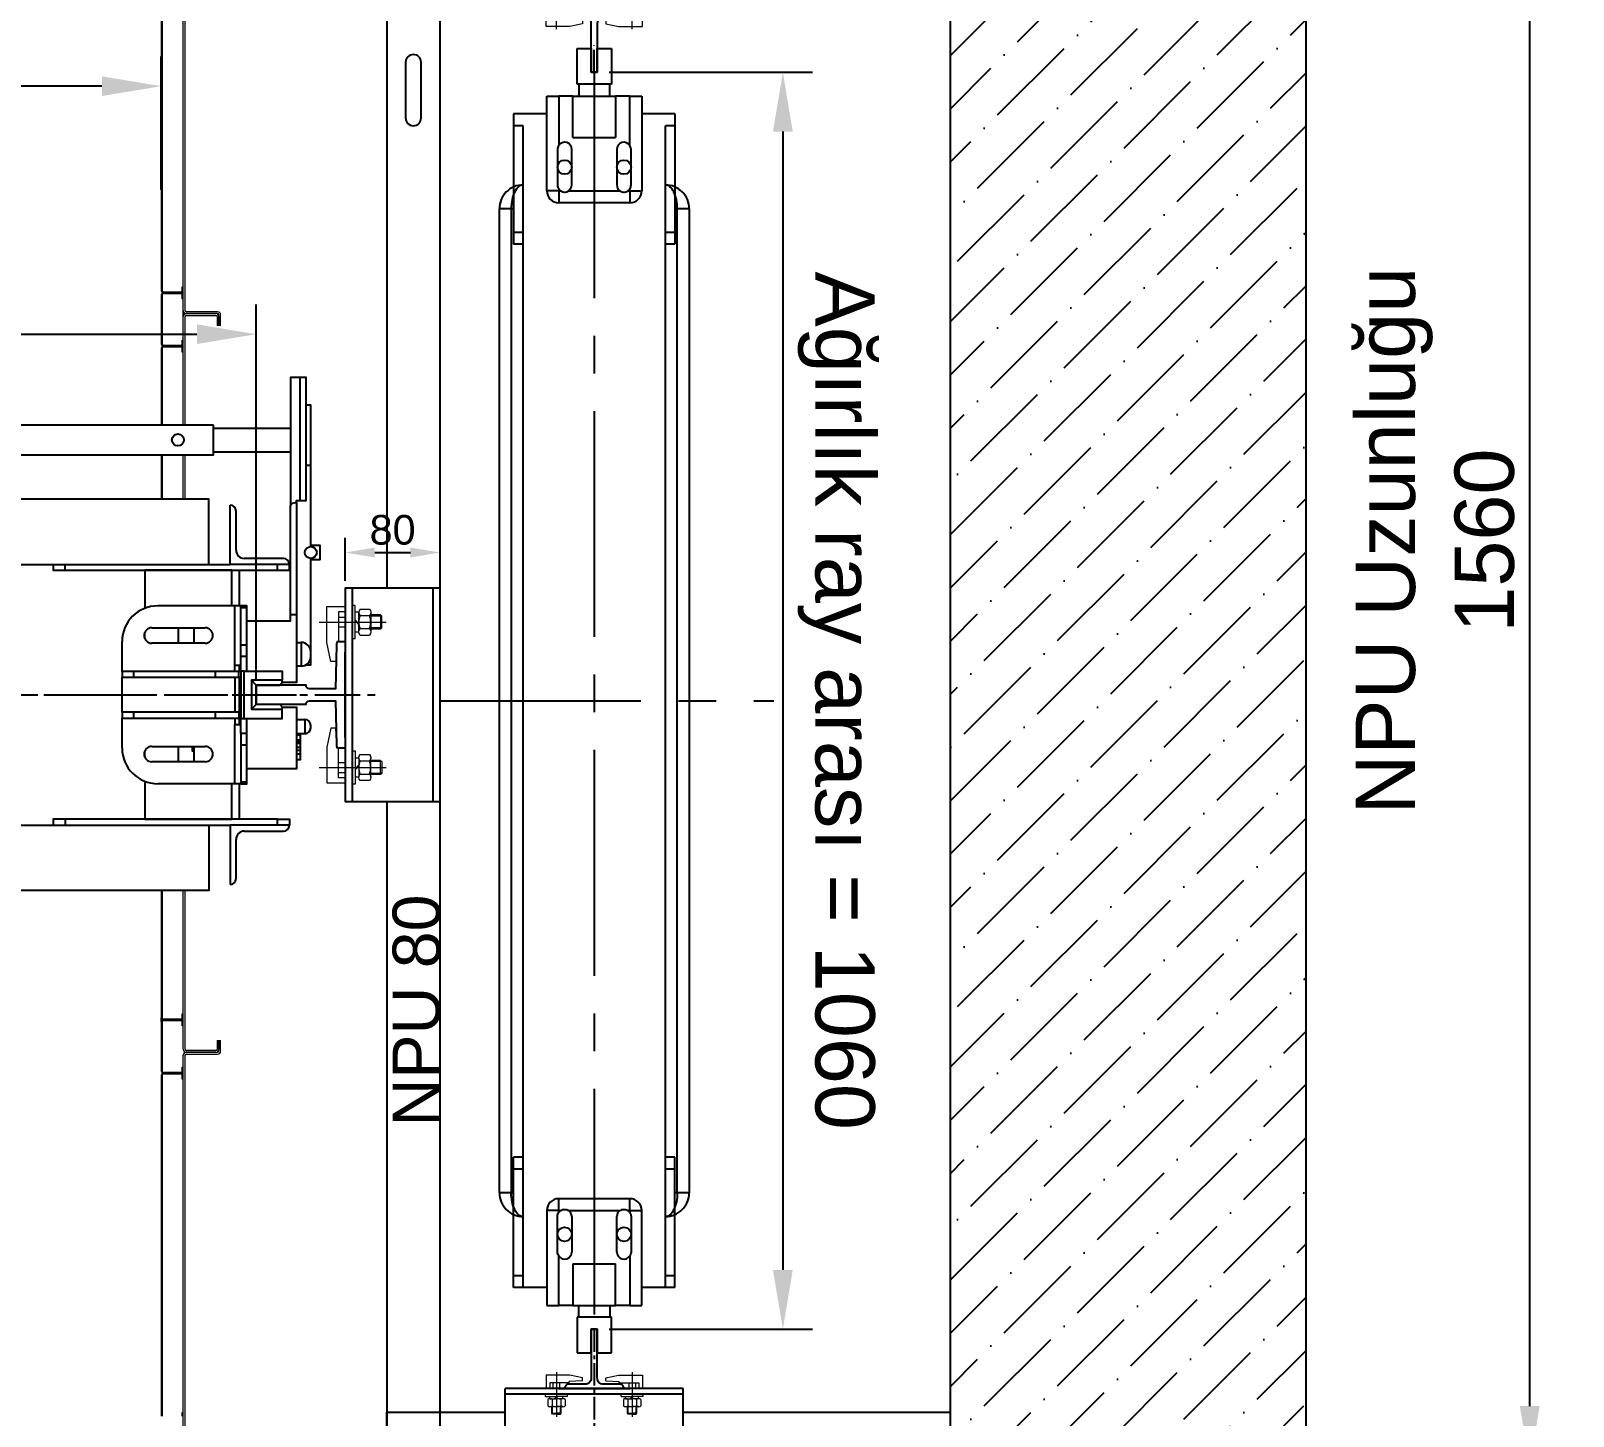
# Model space of a CAD drawing. Header units: millimetres. Extents: x 3597 to 10061, y -6057 to 13883.
# Drawn here: x 5922 to 7222, y 3310 to 4478 of the extents above; entities that cross this region are included whole.
import ezdxf

# ---------------------------------------------------------------- set-up
doc = ezdxf.new("R2010")
doc.units = ezdxf.units.MM
doc.set_wipeout_variables(frame=1)
doc.linetypes.add('CENTER2', pattern=[28.575, 19.05, -3.175, 3.175, -3.175])
doc.linetypes.add('CENTERX2', pattern=[4, 2.5, -0.5, 0.5, -0.5])
for name, color, linetype in [('EKSEN', 253, 'CENTERX2'), ('KONSOL-TIRNAK grubu', 242, 'Continuous'), ('Layer2', 2, 'Continuous'), ('RAY', 4, 'Continuous'), ('TAŞIYICI BETONARME', 232, 'Continuous'), ('TUĞLA DUVAR', 251, 'Continuous')]:
    doc.layers.add(name, color=color, linetype=linetype)
doc.styles.get("Standard").update_dxf_attribs({"font": 'arial.ttf'})
doc.dimstyles.new('DimStyleALP', dxfattribs={"dimscale": 20, "dimtxt": 2.5, "dimasz": 2.5, "dimexe": 1.25, "dimexo": 0.625, "dimtad": 1, "dimdsep": 46, "dimtxsty": 'Standard', "dimcen": 2.5, "dimclrd": 60, "dimclre": 60, "dimadec": 0, "dimazin": 0, "dimtfac": 1, "dimtofl": 0, "dimtmove": 0, "dimatfit": 3, "dimfxl": 1, "dimarcsym": 0})
doc.dimstyles.new('DimStyleALPx0.5', dxfattribs={"dimscale": 10, "dimtxt": 2.5, "dimasz": 2.5, "dimexe": 1.25, "dimexo": 0.625, "dimtad": 1, "dimdsep": 46, "dimtxsty": 'Standard', "dimcen": 2.5, "dimclrd": 60, "dimclre": 60, "dimadec": 0, "dimazin": 0, "dimtfac": 1, "dimtofl": 0, "dimtmove": 0, "dimatfit": 3, "dimfxl": 1, "dimarcsym": 0})
doc.dimstyles.new('M', dxfattribs={"dimscale": 20, "dimtxt": 2.5, "dimasz": 2.5, "dimexe": 1.25, "dimexo": 0.625, "dimtad": 1, "dimdsep": 46, "dimtxsty": 'Standard', "dimcen": 2.5, "dimclrd": 60, "dimclre": 60, "dimadec": 0, "dimazin": 0, "dimtfac": 1, "dimtofl": 0, "dimtmove": 0, "dimatfit": 3, "dimfxl": 1, "dimarcsym": 0})

# ---------------------------------------------------------------- blocks, each defined once
blk = doc.blocks.new('*U28')
at = {"layer": 'KONSOL-TIRNAK grubu', "lineweight": 20}
for p, q in [((-38.7, 20.5), (-38.7, 40.6)), ((-45.3, 21.1), (-45.3, 37.6)), ((-45.3, 21.1), (-44.2, 21.1)), ((-43.7, 9.8), (-44.2, 21.1)), ((-41, 9.8), (-38.7, 20.5)), ((-43.7, 9.8), (-41, 9.8)), ((-43.7, -9.8), (-44.2, -21.1)), ((-43.7, -9.8), (-41, -9.8)), ((-41, -9.8), (-38.7, -20.5)), ((-45.3, -21.1), (-45.3, -37.6)), ((-45.3, -21.1), (-44.2, -21.1)), ((-38.7, -20.5), (-38.7, -40.6))]:
    blk.add_line(p, q, dxfattribs=at)
blk.add_wipeout([(-55, -75), (-110, -75), (-110, 75), (-55, 75)])
at = {"layer": 'EKSEN', "linetype": 'CENTER2'}
blk.add_line((0, 0), (-82.5, 0), dxfattribs=at)
at = {"layer": 'KONSOL-TIRNAK grubu', "linetype": 'ByBlock'}
blk.add_line((-110, -75), (-110, 75), dxfattribs=at)
at = {"layer": 'KONSOL-TIRNAK grubu'}
for p, q in [((-110, 75), (-50, 75)), ((-55, -75), (-55, 75)), ((-50, -75), (-50, 75)), ((-50, 30.1), (-50, -30.1)), ((-110, -75), (-50, -75))]:
    blk.add_line(p, q, dxfattribs=at)
at = {"layer": 'KONSOL-TIRNAK grubu', "lineweight": 20}
for p, q in [((-59.4, 39.2), (-64.6, 39.2)), ((-56.7, 41.2), (-55, 41.2)), ((-56.7, 41.2), (-56.7, 31.9)), ((-38.7, 40.6), (-50, 40.6)), ((-36.4, 31.9), (-74, 31.9)), ((-71.6, 35.3), (-71, 35.9)), ((-71.6, 31.9), (-71.6, 35.3)), ((-71.6, 35.3), (-65.4, 35.3)), ((-71.6, 31.9), (-71.6, 28.6)), ((-71.6, 28.6), (-65.4, 28.6)), ((-71.6, 28.6), (-71, 27.9)), ((-71, 35.9), (-65.4, 35.9)), ((-71, 35.9), (-71, 31.9)), ((-71, 27.9), (-71, 31.9)), ((-71, 27.9), (-65.4, 27.9)), ((-65.4, 37.4), (-65.4, 31.9)), ((-65.4, 26.4), (-65.4, 31.9)), ((-59.4, 35.6), (-64.6, 35.6)), ((-59.4, 28.3), (-64.6, 28.3)), ((-58.7, 37.4), (-56.7, 37.4)), ((-58.7, 37.4), (-58.7, 31.9)), ((-56.7, 33.2), (-58.7, 31)), ((-56.7, 32.7), (-58.7, 30.5)), ((-58.7, 26.4), (-58.7, 31.9)), ((-58.7, 26.4), (-56.7, 26.4)), ((-56.7, 22.6), (-56.7, 31.9)), ((-45.3, 37.6), (-50, 37.6)), ((-45.3, 34.8), (-50, 34.8)), ((-45.3, 29.2), (-50, 29.2)), ((-59.4, 24.6), (-64.6, 24.6)), ((-56.7, 22.6), (-55, 22.6)), ((-59.4, -24.6), (-64.6, -24.6)), ((-56.7, -22.6), (-56.7, -31.9)), ((-56.7, -22.6), (-55, -22.6)), ((-36.4, -31.9), (-74, -31.9)), ((-71.6, -28.6), (-71, -27.9)), ((-71.6, -28.6), (-65.4, -28.6)), ((-71.6, -31.9), (-71.6, -28.6)), ((-71.6, -31.9), (-71.6, -35.3)), ((-71.6, -35.3), (-71, -35.9)), ((-71.6, -35.3), (-65.4, -35.3)), ((-71, -27.9), (-71, -31.9)), ((-71, -27.9), (-65.4, -27.9)), ((-71, -35.9), (-71, -31.9)), ((-71, -35.9), (-65.4, -35.9)), ((-65.4, -26.4), (-65.4, -31.9)), ((-65.4, -37.4), (-65.4, -31.9)), ((-59.4, -28.3), (-64.6, -28.3)), ((-59.4, -35.6), (-64.6, -35.6)), ((-58.7, -26.4), (-56.7, -26.4)), ((-58.7, -26.4), (-58.7, -31.9)), ((-56.7, -32.7), (-58.7, -30.5)), ((-56.7, -33.2), (-58.7, -31)), ((-58.7, -37.4), (-58.7, -31.9)), ((-58.7, -37.4), (-56.7, -37.4)), ((-56.7, -41.2), (-56.7, -31.9)), ((-45.3, -29.2), (-50, -29.2)), ((-45.3, -34.8), (-50, -34.8)), ((-45.3, -37.6), (-50, -37.6)), ((-59.4, -39.2), (-64.6, -39.2)), ((-56.7, -41.2), (-55, -41.2)), ((-38.7, -40.6), (-50, -40.6))]:
    blk.add_line(p, q, dxfattribs=at)
for centre, radius, start, end in [((-62.8, 37.4), 2.62, 135.7033, 224.2967), ((-61.3, 37.4), 2.62, 315.7033, 44.2967), ((-56, 31.9), 9.36, 156.9925, 203.0075), ((-62.8, 26.4), 2.62, 135.7033, 224.2967), ((-68, 31.9), 9.36, 336.9925, 23.0075), ((-61.3, 26.4), 2.62, 315.7033, 44.2967), ((-62.8, -26.4), 2.62, 135.7033, 224.2967), ((-61.3, -26.4), 2.62, 315.7033, 44.2967), ((-56, -31.9), 9.36, 156.9925, 203.0075), ((-62.8, -37.4), 2.62, 135.7033, 224.2967), ((-68, -31.9), 9.36, 336.9925, 23.0075), ((-61.3, -37.4), 2.62, 315.7033, 44.2967)]:
    blk.add_arc(centre, radius, start, end, dxfattribs=at)
at = {"layer": 'RAY'}
blk.add_lwpolyline([(-46.4, -7.5, -0.414214), (-41.4, -2.5), (0, -2.5), (0, 2.5), (-41.4, 2.5, -0.414214), (-46.4, 7.5), (-46.4, 21.4, 0.414214), (-50, 25), (-50, -25, 0.414214), (-46.4, -21.4)], format="xyb", close=True, dxfattribs=at)
blk = doc.blocks.new('*U36')
at = {"layer": 'EKSEN', "linetype": 'CENTER2'}
blk.add_line((-60, 0), (-82.5, 0), dxfattribs=at)
at = {"layer": 'KONSOL-TIRNAK grubu', "lineweight": 20}
for p, q in [((-98.7, 20.5), (-98.7, 40.6)), ((-131.6, 35.3), (-131, 35.9)), ((-131.6, 31.9), (-131.6, 35.3)), ((-131.6, 35.3), (-125.4, 35.3)), ((-131.6, 31.9), (-131.6, 28.6)), ((-131.6, 28.6), (-125.4, 28.6)), ((-131.6, 28.6), (-131, 27.9)), ((-131, 35.9), (-125.4, 35.9)), ((-131, 35.9), (-131, 31.9)), ((-131, 27.9), (-131, 31.9)), ((-131, 27.9), (-125.4, 27.9)), ((-125.4, 37.4), (-125.4, 31.9)), ((-125.4, 26.4), (-125.4, 31.9)), ((-101, 9.8), (-98.7, 20.5)), ((-101, -9.8), (-98.7, -20.5)), ((-98.7, -20.5), (-98.7, -40.6)), ((-131.6, -28.6), (-131, -27.9)), ((-131.6, -28.6), (-125.4, -28.6)), ((-131.6, -31.9), (-131.6, -28.6)), ((-131.6, -31.9), (-131.6, -35.3)), ((-131.6, -35.3), (-131, -35.9)), ((-131.6, -35.3), (-125.4, -35.3)), ((-131, -27.9), (-131, -31.9)), ((-131, -27.9), (-125.4, -27.9)), ((-131, -35.9), (-131, -31.9)), ((-131, -35.9), (-125.4, -35.9)), ((-125.4, -26.4), (-125.4, -31.9)), ((-125.4, -37.4), (-125.4, -31.9))]:
    blk.add_line(p, q, dxfattribs=at)
for centre, radius, start, end in [((-122.8, 37.4), 2.62, 135.7033, 224.2967), ((-116, 31.9), 9.36, 156.9925, 203.0075), ((-122.8, 26.4), 2.62, 135.7033, 224.2967), ((-122.8, -26.4), 2.62, 135.7033, 224.2967), ((-116, -31.9), 9.36, 156.9925, 203.0075), ((-122.8, -37.4), 2.62, 135.7033, 224.2967)]:
    blk.add_arc(centre, radius, start, end, dxfattribs=at)
blk.add_wipeout([(-115, -75), (-110, -75), (-110, 75), (-115, 75)])
at = {"layer": 'KONSOL-TIRNAK grubu'}
for p, q in [((-115, -75), (-115, 75)), ((-110, -75), (-110, 75)), ((-110, 75), (-110, 75)), ((-110, 30.1), (-110, -30.1)), ((-110, -75), (-110, -75))]:
    blk.add_line(p, q, dxfattribs=at)
at = {"layer": 'KONSOL-TIRNAK grubu', "linetype": 'ByBlock'}
blk.add_line((-110, -75), (-110, 75), dxfattribs=at)
at = {"layer": 'KONSOL-TIRNAK grubu', "lineweight": 20}
for p, q in [((-119.4, 39.2), (-124.6, 39.2)), ((-116.7, 41.2), (-115, 41.2)), ((-116.7, 41.2), (-116.7, 31.9)), ((-98.7, 40.6), (-110, 40.6)), ((-96.4, 31.9), (-134, 31.9)), ((-119.4, 35.6), (-124.6, 35.6)), ((-119.4, 28.3), (-124.6, 28.3)), ((-118.7, 37.4), (-116.7, 37.4)), ((-118.7, 37.4), (-118.7, 31.9)), ((-116.7, 33.2), (-118.7, 31)), ((-116.7, 32.7), (-118.7, 30.5)), ((-118.7, 26.4), (-118.7, 31.9)), ((-118.7, 26.4), (-116.7, 26.4)), ((-116.7, 22.6), (-116.7, 31.9)), ((-105.3, 37.6), (-110, 37.6)), ((-105.3, 34.8), (-110, 34.8)), ((-105.3, 29.2), (-110, 29.2)), ((-105.3, 21.1), (-105.3, 37.6)), ((-119.4, 24.6), (-124.6, 24.6)), ((-116.7, 22.6), (-115, 22.6)), ((-105.3, 21.1), (-104.2, 21.1)), ((-103.7, 9.8), (-104.2, 21.1)), ((-103.7, 9.8), (-101, 9.8)), ((-103.7, -9.8), (-104.2, -21.1)), ((-103.7, -9.8), (-101, -9.8)), ((-119.4, -24.6), (-124.6, -24.6)), ((-116.7, -22.6), (-116.7, -31.9)), ((-116.7, -22.6), (-115, -22.6)), ((-105.3, -21.1), (-105.3, -37.6)), ((-105.3, -21.1), (-104.2, -21.1)), ((-96.4, -31.9), (-134, -31.9)), ((-119.4, -28.3), (-124.6, -28.3)), ((-119.4, -35.6), (-124.6, -35.6)), ((-118.7, -26.4), (-116.7, -26.4)), ((-118.7, -26.4), (-118.7, -31.9)), ((-116.7, -32.7), (-118.7, -30.5)), ((-116.7, -33.2), (-118.7, -31)), ((-118.7, -37.4), (-118.7, -31.9)), ((-118.7, -37.4), (-116.7, -37.4)), ((-116.7, -41.2), (-116.7, -31.9)), ((-105.3, -29.2), (-110, -29.2)), ((-105.3, -34.8), (-110, -34.8)), ((-105.3, -37.6), (-110, -37.6)), ((-119.4, -39.2), (-124.6, -39.2)), ((-116.7, -41.2), (-115, -41.2)), ((-98.7, -40.6), (-110, -40.6))]:
    blk.add_line(p, q, dxfattribs=at)
for centre, radius, start, end in [((-121.3, 37.4), 2.62, 315.7033, 44.2967), ((-128, 31.9), 9.36, 336.9925, 23.0075), ((-121.3, 26.4), 2.62, 315.7033, 44.2967), ((-121.3, -26.4), 2.62, 315.7033, 44.2967), ((-128, -31.9), 9.36, 336.9925, 23.0075), ((-121.3, -37.4), 2.62, 315.7033, 44.2967)]:
    blk.add_arc(centre, radius, start, end, dxfattribs=at)
at = {"layer": 'RAY'}
blk.add_lwpolyline([(-106.4, -7.5, -0.414214), (-101.4, -2.5), (-60, -2.5), (-60, 2.5), (-101.4, 2.5, -0.414214), (-106.4, 7.5), (-106.4, 21.4, 0.414214), (-110, 25), (-110, -25, 0.414214), (-106.4, -21.4)], format="xyb", close=True, dxfattribs=at)
blk = doc.blocks.new('*U2')
at = {"layer": 'EKSEN', "color": 0, "linetype": 'CENTER2', "ltscale": 10, "transparency": 16777216}
blk.add_line((0, -72.5), (0, 230), dxfattribs=at)
blk = doc.blocks.new('*D34')
at = {"color": 60, "linetype": 'ByBlock', "lineweight": -2, "transparency": 16777216}
for p, q in [((-12.5, 530), (-184, 530)), ((-159, -480), (-159, 480)), ((-12.5, -530), (-184, -530))]:
    blk.add_line(p, q, dxfattribs=at)
at = {"color": 60, "transparency": 16777216}
for points in [[(-167.3, 480), (-150.6, 480), (-159, 530)], [(-167.3, -480), (-150.6, -480), (-159, -530)]]:
    blk.add_solid(points, dxfattribs=at)
at = {"layer": 'Defpoints', "color": 0, "transparency": 16777216}
for p in [(-159, 530), (0, 530), (0, -530)]:
    blk.add_point(p, dxfattribs=at)
at = {"color": 0, "transparency": 16777216, "insert": (-203.9, 0), "char_height": 50, "width": 19939.61, "attachment_point": 5, "rotation": 90}
blk.add_mtext('Ağırlık ray arası = 1060', dxfattribs=at)
blk = doc.blocks.new('*U62')
blk.add_wipeout([(0, -1.5), (716, -1.518), (716.707, -1.811), (717, -2.518), (717, -29.018), (717.732, -30.786), (719.5, -31.518), (747.5, -31.518), (749.268, -30.786), (750, -29.027), (750, -20.018), (747, -20.018), (747, -27.519), (746.707, -28.226), (746, -28.519), (721, -28.519), (720.293, -28.226), (720, -27.518), (720, 385.982), (720.293, 386.689), (721, 386.982), (747.5, 386.982), (749.268, 387.714), (750, 389.482), (750, 398.482), (747, 398.482), (747, 390.981), (746.707, 390.274), (746, 389.982), (721, 389.982), (720.293, 390.274), (720, 390.987), (720, 1008.982), (720.293, 1009.689), (721, 1009.982), (746, 1009.982), (746.707, 1009.689), (747, 1008.982), (747, 1001.481), (750, 1001.481), (750, 1010.482), (749.268, 1012.249), (747.5, 1012.982), (721, 1012.982), (720.293, 1013.274), (720, 1013.982), (720, 1445.987), (720.293, 1446.689), (721, 1446.982), (746, 1446.981), (746.707, 1446.689), (747, 1445.982), (747, 1438.481), (750, 1438.481), (750, 1447.481), (749.268, 1449.249), (747.5, 1449.981), (719.5, 1449.981), (717.732, 1449.249), (717, 1447.481), (717, 1420.981), (716.707, 1420.274), (716, 1419.982), (334.167, 1420), (333.46, 1420.293), (333.167, 1421), (333.167, 1447.5), (332.434, 1449.268), (330.667, 1450), (321.667, 1450), (321.667, 1447), (329.167, 1447), (329.874, 1446.707), (330.167, 1446), (330.167, 1421), (329.167, 1420), (0, 1420), (-329.167, 1420), (-330.167, 1421), (-330.167, 1446), (-329.874, 1446.707), (-329.167, 1447), (-321.667, 1447), (-321.667, 1450), (-330.667, 1450), (-332.434, 1449.268), (-333.167, 1447.5), (-333.167, 1421), (-333.46, 1420.293), (-334.167, 1420), (-716, 1420.018), (-716.707, 1420.311), (-717, 1421.018), (-717, 1447.518), (-717.732, 1449.286), (-719.5, 1450.018), (-747.5, 1450.018), (-749.268, 1449.286), (-750, 1447.518), (-750, 1438.518), (-747, 1438.518), (-747, 1446.018), (-746.707, 1446.726), (-746, 1447.018), (-721, 1447.018), (-720.293, 1446.726), (-720, 1446.024), (-720, 1014.018), (-720.293, 1013.311), (-721, 1013.018), (-747.5, 1013.018), (-749.268, 1012.286), (-750, 1010.518), (-750, 1001.518), (-747, 1001.518), (-747, 1009.018), (-746.707, 1009.726), (-746, 1010.018), (-721, 1010.018), (-720.293, 1009.726), (-720, 1009.018), (-720, 391.024), (-720.293, 390.311), (-721, 390.018), (-746, 390.018), (-746.707, 390.311), (-747, 391.018), (-747, 398.518), (-750, 398.518), (-750, 389.518), (-749.268, 387.751), (-747.5, 387.018), (-721, 387.018), (-720.293, 386.726), (-720, 386.018), (-720, -27.482), (-720.293, -28.189), (-721, -28.482), (-746, -28.482), (-746.707, -28.189), (-747, -27.482), (-747, -19.981), (-750, -19.981), (-750, -28.99), (-749.268, -30.749), (-747.5, -31.482), (-719.5, -31.482), (-717.732, -30.749), (-717, -28.981), (-717, -2.482), (-716.707, -1.774), (-716, -1.482)])
at = {"color": 7, "linetype": 'Continuous', "lineweight": 15}
for p, q in [((720, 1013.982), (720, 1445.987)), ((718.5, 1013.982), (718.5, 1420.981)), ((700, 1318.191), (700, 1030.882)), ((700.8, 1318.181), (700.8, 1030.882)), ((700, 1027.282), (700, 985.882)), ((700.8, 1027.282), (700.8, 985.882)), ((701.8, 1029.882), (716.7, 1029.882)), ((716.7, 1029.082), (701.8, 1029.082)), ((716.7, 1028.282), (701.8, 1028.282)), ((717.7, 1034.082), (718.5, 1034.082)), ((717.7, 1030.882), (717.7, 1034.082)), ((717.7, 1024.082), (717.7, 1027.282)), ((718.5, 1030.882), (718.5, 1034.082)), ((718.5, 1024.082), (718.5, 1027.282)), ((718.5, 1024.082), (717.7, 1024.082)), ((718.5, 1008.982), (718.5, 1013.982)), ((718.5, 390.981), (718.5, 1008.982)), ((720, 390.981), (720, 1008.982)), ((747.5, 1012.982), (721, 1012.982)), ((721, 1011.482), (746, 1011.482)), ((747.5, 1011.482), (721, 1011.482)), ((721, 1009.982), (746, 1009.982)), ((747, 1008.982), (747, 1001.481)), ((748.5, 1001.481), (747, 1001.481)), ((748.5, 1001.481), (748.5, 1010.482)), ((748.5, 1008.982), (748.5, 1001.481)), ((750, 1001.481), (748.5, 1001.481)), ((750, 1001.481), (750, 1010.482)), ((717.7, 989.082), (718.5, 989.082)), ((717.7, 985.882), (717.7, 989.082)), ((718.5, 985.882), (718.5, 989.082)), ((700, 982.282), (700, 774.282)), ((700.8, 982.282), (700.8, 774.282)), ((701.8, 984.882), (716.7, 984.882)), ((716.7, 984.082), (701.8, 984.082)), ((716.7, 983.282), (701.8, 983.282)), ((717.7, 979.082), (717.7, 982.282)), ((718.5, 979.082), (717.7, 979.082)), ((718.5, 979.082), (718.5, 982.282)), ((700, 770.682), (700, 729.282)), ((700.8, 770.682), (700.8, 729.282)), ((701.8, 773.282), (716.7, 773.282)), ((701.8, 772.482), (716.7, 772.482)), ((716.7, 771.682), (701.8, 771.682)), ((717.7, 777.482), (718.5, 777.482)), ((717.7, 774.282), (717.7, 777.482)), ((717.7, 767.482), (717.7, 770.682)), ((718.5, 767.482), (717.7, 767.482)), ((718.5, 774.282), (718.5, 777.482)), ((718.5, 767.482), (718.5, 770.682)), ((701.8, 728.282), (716.7, 728.282)), ((717.7, 732.482), (718.5, 732.482)), ((717.7, 729.282), (717.7, 732.482)), ((718.5, 729.282), (718.5, 732.482)), ((700, 725.682), (700, 417.681)), ((700.8, 725.682), (700.8, 417.681)), ((701.8, 727.482), (716.7, 727.482)), ((716.7, 726.682), (701.8, 726.682)), ((717.7, 722.482), (717.7, 725.682)), ((718.5, 722.482), (717.7, 722.482)), ((718.5, 722.482), (718.5, 725.682)), ((700, 414.081), (700, 417.681)), ((701.8, 416.682), (716.7, 416.682)), ((717.7, 420.881), (718.5, 420.881)), ((717.7, 417.681), (717.7, 420.881)), ((718.5, 417.681), (718.5, 420.881)), ((718.5, 414.081), (718.5, 417.681)), ((700, 414.081), (700, 372.682)), ((700.8, 414.081), (700.8, 372.682)), ((716.7, 415.881), (701.8, 415.881)), ((716.7, 415.081), (701.8, 415.081)), ((717.7, 410.881), (717.7, 414.081)), ((718.5, 410.881), (717.7, 410.881)), ((718.5, 410.881), (718.5, 414.081)), ((747, 398.482), (748.5, 398.482)), ((747, 398.482), (747, 390.981)), ((748.5, 398.482), (750, 398.482)), ((748.5, 389.482), (748.5, 398.482)), ((748.5, 398.482), (748.5, 390.981)), ((750, 389.482), (750, 398.482)), ((718.5, -27.519), (718.5, 385.982)), ((720, -27.519), (720, 385.982)), ((746, 389.982), (721, 389.982)), ((721, 388.481), (747.5, 388.481)), ((746, 388.481), (721, 388.481)), ((721, 386.982), (747.5, 386.982)), ((700, 369.082), (700, 81.582)), ((700.8, 369.082), (700.8, 81.582)), ((701.8, 371.681), (716.7, 371.681)), ((716.7, 370.882), (701.8, 370.882)), ((716.7, 370.081), (701.8, 370.081)), ((717.7, 375.882), (718.5, 375.882)), ((717.7, 372.682), (717.7, 375.882)), ((717.7, 365.881), (717.7, 369.082)), ((718.5, 365.881), (717.7, 365.881)), ((718.5, 372.682), (718.5, 375.882)), ((718.5, 365.881), (718.5, 369.082)), ((717.7, 84.781), (718.5, 84.781)), ((717.7, 81.582), (717.7, 84.781)), ((718.5, 81.582), (718.5, 84.781))]:
    blk.add_line(p, q, dxfattribs=at)
for centre, radius, start, end in [((701.8, 1030.882), 1.8, 180, 270), ((701.8, 1027.282), 1.8, 90, 180), ((701.8, 1030.882), 1, 180, 270), ((701.8, 1027.282), 1, 90, 180), ((716.7, 1030.882), 1, 270, 0), ((716.7, 1030.882), 1.8, 270, 0), ((716.7, 1027.282), 1.8, 0, 90), ((716.7, 1027.282), 1, 0, 90), ((721, 1013.982), 2.5, 180, 270), ((721, 1008.982), 2.5, 90, 180), ((721, 1013.982), 1, 180, 270), ((721, 1008.982), 1, 90, 180), ((746, 1008.982), 2.5, 0, 90), ((746, 1008.982), 1, 0, 90), ((747.5, 1010.482), 2.5, 0, 90), ((747.5, 1010.482), 1, 0, 90), ((701.8, 985.882), 1.8, 180, 270), ((701.8, 982.282), 1.8, 90, 180), ((701.8, 985.882), 1, 180, 270), ((701.8, 982.282), 1, 90, 180), ((716.7, 985.882), 1, 270, 0), ((716.7, 985.882), 1.8, 270, 0), ((716.7, 982.282), 1.8, 0, 90), ((716.7, 982.282), 1, 0, 90), ((701.8, 774.282), 1.8, 180, 270), ((701.8, 770.682), 1.8, 90, 180), ((701.8, 774.282), 1, 180, 270), ((701.8, 770.682), 1, 90, 180), ((716.7, 774.282), 1, 270, 0), ((716.7, 774.282), 1.8, 270, 0), ((716.7, 770.682), 1.8, 0, 90), ((716.7, 770.682), 1, 0, 90), ((701.8, 729.282), 1.8, 180, 270), ((701.8, 729.282), 1, 180, 270), ((716.7, 729.282), 1, 270, 0), ((716.7, 729.282), 1.8, 270, 0), ((701.8, 725.682), 1.8, 90, 180), ((701.8, 725.682), 1, 90, 180), ((716.7, 725.682), 1.8, 0, 90), ((716.7, 725.682), 1, 0, 90), ((701.8, 417.681), 1.8, 180, 270), ((701.8, 417.681), 1, 180, 270), ((716.7, 417.681), 1, 270, 0), ((716.7, 417.681), 1.8, 270, 0), ((701.8, 414.081), 1.8, 90, 180), ((701.8, 414.081), 1, 90, 180), ((716.7, 414.081), 1.8, 0, 90), ((716.7, 414.081), 1, 0, 90), ((721, 390.982), 2.5, 180, 270), ((721, 390.982), 1, 180, 270), ((746, 390.982), 2.5, 270, 0), ((746, 390.982), 1, 270, 0), ((721, 385.982), 2.5, 90, 180), ((721, 385.982), 1, 90, 180), ((747.5, 389.482), 1, 270, 0), ((747.5, 389.482), 2.5, 270, 0), ((701.8, 372.681), 1.8, 180, 270), ((701.8, 369.081), 1.8, 90, 180), ((701.8, 372.681), 1, 180, 270), ((701.8, 369.081), 1, 90, 180), ((716.7, 372.681), 1.8, 270, 0), ((716.7, 372.681), 1, 270, 0), ((716.7, 369.081), 1.8, 0, 90), ((716.7, 369.081), 1, 0, 90)]:
    blk.add_arc(centre, radius, start, end, dxfattribs=at)
blk = doc.blocks.new('*D64')
at = {"color": 60, "linetype": 'ByBlock', "lineweight": -2, "transparency": 16777216}
for p, q in [((-780, 12.5), (-780, 329.1)), ((780, 12.5), (780, 329.1)), ((-730, 304.1), (730, 304.1))]:
    blk.add_line(p, q, dxfattribs=at)
at = {"color": 60, "transparency": 16777216}
for points in [[(-730, 312.4), (-730, 295.8), (-780, 304.1)], [(730, 312.4), (730, 295.8), (780, 304.1)]]:
    blk.add_solid(points, dxfattribs=at)
at = {"layer": 'Defpoints', "color": 0, "transparency": 16777216}
for p in [(780, 304.1), (-780, 0), (780, 0)]:
    blk.add_point(p, dxfattribs=at)
at = {"color": 0, "transparency": 16777216, "insert": (0, 349), "char_height": 50, "attachment_point": 5}
blk.add_mtext('Ray Arası = 1560', dxfattribs=at)
blk = doc.blocks.new('*U67')
at = {"layer": 'TUĞLA DUVAR'}
h = blk.add_hatch(dxfattribs=at)
h.set_pattern_fill('ANSI36', color=256, scale=10)
h.set_pattern_definition([(45, (-1250, -1200), (16.83798, 61.73926), [79.375, -15.875, 0, -15.875])])
h.paths.add_polyline_path([(1150, -1125), (1450, -1125), (1450, 1225), (-1450, 1225), (-1450, -1125), (-1150, -1125), (-1150, 925), (1150, 925)])
at = {"layer": 'TAŞIYICI BETONARME'}
blk.add_lwpolyline([(1150, -1125), (1450, -1125), (1450, 1225), (-1450, 1225), (-1450, -1125), (-1150, -1125), (-1150, 925), (1150, 925)], close=True, dxfattribs=at)
blk = doc.blocks.new('*D82')
at = {"color": 60, "linetype": 'ByBlock', "lineweight": -2, "transparency": 16777216}
for p, q in [((75, 96.2), (75, 132.5)), ((155, 96.2), (155, 132.5)), ((100, 120), (130, 120))]:
    blk.add_line(p, q, dxfattribs=at)
at = {"color": 60, "transparency": 16777216}
for points in [[(100, 124.2), (100, 115.8), (75, 120)], [(130, 124.2), (130, 115.8), (155, 120)]]:
    blk.add_solid(points, dxfattribs=at)
at = {"layer": 'Defpoints', "color": 0, "transparency": 16777216}
for p in [(155, 120), (75, 90), (155, 90)]:
    blk.add_point(p, dxfattribs=at)
at = {"color": 0, "transparency": 16777216, "insert": (115, 139), "char_height": 25, "attachment_point": 5}
blk.add_mtext('80', dxfattribs=at)
blk = doc.blocks.new('*D85')
at = {"color": 60, "linetype": 'ByBlock', "lineweight": -2, "transparency": 16777216}
for p, q in [((4631.9, 4343.8), (4631.9, 4456.3)), ((6031.9, 4343.8), (6031.9, 4456.3)), ((5664.7, 4431.3), (4681.9, 4431.3)), ((5981.9, 4431.3), (5886.6, 4431.3))]:
    blk.add_line(p, q, dxfattribs=at)
at = {"color": 60, "transparency": 16777216}
for points in [[(4681.9, 4439.6), (4681.9, 4423), (4631.9, 4431.3)], [(5981.9, 4439.6), (5981.9, 4423), (6031.9, 4431.3)]]:
    blk.add_solid(points, dxfattribs=at)
at = {"layer": 'Defpoints', "color": 0, "transparency": 16777216}
for p in [(4631.9, 4431.3), (4631.9, 4331.3), (6031.9, 4331.3)]:
    blk.add_point(p, dxfattribs=at)
at = {"color": 0, "transparency": 16777216, "insert": (5331.9, 4511), "char_height": 50, "attachment_point": 5}
blk.add_mtext('Kabin genişliği^M^J1400', dxfattribs=at)
blk = doc.blocks.new('*D93')
at = {"color": 60, "linetype": 'ByBlock', "lineweight": -2, "transparency": 16777216}
for p, q in [((6709.4, 4828), (7210.5, 4828)), ((7185.5, 3318), (7185.5, 4778)), ((6709.4, 3268), (7210.5, 3268))]:
    blk.add_line(p, q, dxfattribs=at)
at = {"color": 60, "transparency": 16777216}
for points in [[(7177.1, 4778), (7193.8, 4778), (7185.5, 4828)], [(7177.1, 3318), (7193.8, 3318), (7185.5, 3268)]]:
    blk.add_solid(points, dxfattribs=at)
at = {"layer": 'Defpoints', "color": 0, "transparency": 16777216}
for p in [(6696.9, 4828), (7185.5, 4828), (6696.9, 3268)]:
    blk.add_point(p, dxfattribs=at)
at = {"color": 0, "transparency": 16777216, "insert": (7105.8, 4048), "char_height": 50, "attachment_point": 5, "rotation": 90}
blk.add_mtext('NPU Uzunluğu \\P1560', dxfattribs=at)
blk = doc.blocks.new('*U33')
at = {"color": 2, "linetype": 'Continuous', "lineweight": 25, "true_color": 0xf1eb1f}
for p, q in [((-14.5, 550), (-14.5, 520)), ((-2.5, 550), (-14.5, 550)), ((-2.5, 530), (-2.5, 550)), ((14.5, 550), (2.5, 550)), ((2.5, 550), (2.5, 530)), ((14.5, 520), (14.5, 550)), ((2.5, 530), (-2.5, 530)), ((-14.5, 520), (14.5, 520)), ((-14.5, -520), (14.5, -520)), ((-14.5, -550), (-14.5, -520)), ((14.5, -520), (14.5, -550)), ((2.5, -530), (-2.5, -530)), ((-2.5, -530), (-2.5, -550)), ((2.5, -550), (2.5, -530)), ((-2.5, -550), (-14.5, -550)), ((14.5, -550), (2.5, -550))]:
    blk.add_line(p, q, dxfattribs=at)
at = {"color": 7, "linetype": 'Continuous', "lineweight": 25}
for p, q in [((-40, 510), (-40, 430)), ((-30, 510), (-40, 510)), ((-30, 468.317), (-30, 510)), ((-30, 510), (-18, 510)), ((-18, 510), (-18, 475)), ((18, 510), (-18, 510)), ((-13, 510), (-13, 520)), ((13, 520), (13, 510)), ((18, 475), (18, 510)), ((18, 510), (30, 510)), ((30, 510), (30, 468.317)), ((40, 510), (30, 510)), ((40, 430), (40, 510)), ((-68, 495), (-60, 495)), ((-68, 495), (-68, 485)), ((-60, 495), (-60, -485)), ((-60, 495), (-40, 495)), ((40, 495), (60, 495)), ((60, 495), (60, -485)), ((60, 495), (68, 495)), ((68, 495), (68, 485)), ((-68, 485), (-60, 485)), ((-68, 485), (-68, 385)), ((60, 485), (68, 485)), ((68, 485), (68, 385)), ((18, 475), (-18, 475)), ((-31, 435), (-31, 465)), ((-19, 465), (-19, 435)), ((19, 435), (19, 465)), ((31, 465), (31, 435)), ((-30, 430), (-40, 430)), ((-30, 430), (-30, 431.683)), ((-30, 430), (-30, 420)), ((-28.317, 430), (-30, 430)), ((21.683, 430), (-21.683, 430)), ((30, 430), (28.317, 430)), ((30, 431.683), (30, 430)), ((30, 430), (30, 420)), ((30, 430), (40, 430)), ((-30, 420), (30, 420)), ((-68, 395), (-60, 395)), ((60, 395), (68, 395)), ((-68, 385), (-60, 385)), ((60, 385), (68, 385)), ((-68, -495), (-68, -385)), ((-68, -385), (-60, -385)), ((-68, -395), (-68, -385)), ((60, -385), (68, -385)), ((68, -485), (68, -385)), ((-68, -395), (-60, -395)), ((60, -395), (68, -395)), ((-30, -430), (-30, -420)), ((-30, -420), (30, -420)), ((30, -430), (30, -420)), ((-40, -510), (-40, -430)), ((-30, -430), (-40, -430)), ((-31, -435), (-31, -465)), ((-30, -430), (-30, -431.683)), ((-28.317, -430), (-30, -430)), ((21.683, -430), (-21.683, -430)), ((-19, -465), (-19, -435)), ((19, -435), (19, -465)), ((30, -430), (28.317, -430)), ((30, -431.683), (30, -430)), ((30, -430), (40, -430)), ((31, -465), (31, -435)), ((40, -430), (40, -510)), ((-30, -468.317), (-30, -510)), ((-18, -510), (-18, -475)), ((18, -475), (-18, -475)), ((18, -475), (18, -510)), ((30, -510), (30, -468.317)), ((-68, -485), (-60, -485)), ((60, -485), (68, -485)), ((68, -495), (68, -485)), ((-68, -495), (-60, -495)), ((-60, -495), (-40, -495)), ((40, -495), (60, -495)), ((60, -495), (68, -495)), ((-30, -510), (-40, -510)), ((-30, -510), (-18, -510)), ((18, -510), (-18, -510)), ((-13, -510), (-13, -520)), ((13, -520), (13, -510)), ((18, -510), (30, -510)), ((40, -510), (30, -510))]:
    blk.add_line(p, q, dxfattribs=at)
at = {"color": 251, "linetype": 'Continuous', "lineweight": 25, "true_color": 0x636466}
for p, q in [((-80, -415), (-80, 415)), ((-80, 415), (-70, 415)), ((-70, 415), (-70, -415.015)), ((-70, 415), (-68, 415)), ((68, 415), (70, 415)), ((70, -415), (70, 415.004)), ((70, 415), (80, 415)), ((80, 415), (80, -415)), ((-80, -415), (-70, -415)), ((-70, -415), (-68, -415)), ((68, -415), (70, -415)), ((70, -415), (80, -415))]:
    blk.add_line(p, q, dxfattribs=at)
at = {"color": 7, "linetype": 'Continuous', "lineweight": 25}
for centre in [(-25, 450), (25, 450), (-25, -450), (25, -450)]:
    blk.add_circle(centre, 6, dxfattribs=at)
for centre, radius, start, end in [((-25, 465), 6, 0, 146.44269), ((25, 465), 6, 33.55731, 180), ((-30, 430), 10, 180, 270), ((-25, 435), 6, 213.55731, 236.44269), ((-25, 435), 6, 303.55731, 0), ((25, 435), 6, 180, 236.44269), ((25, 435), 6, 303.55731, 326.44269), ((30, 430), 10, 270, 0), ((-30, -430), 10, 90, 180), ((30, -430), 10, 0, 90), ((-25, -435), 6, 123.55731, 146.44269), ((-25, -435), 6, 0, 56.44269), ((25, -435), 6, 123.55731, 180), ((25, -435), 6, 33.55731, 56.44269), ((-25, -465), 6, 213.55731, 0), ((25, -465), 6, 180, 326.44269)]:
    blk.add_arc(centre, radius, start, end, dxfattribs=at)
at = {"color": 251, "linetype": 'Continuous', "lineweight": 25, "true_color": 0x636466}
for centre, start, end in [((-60, 415), 89.999997, 180), ((60, 415), 0, 90.000005), ((-60, -415), 180, 270.000003), ((60, -415), 269.999995, 0)]:
    blk.add_arc(centre, 20, start, end, dxfattribs=at)
at = {"color": 251, "linetype": 'Continuous', "lineweight": 25, "true_color": 0x636466, "extrusion": (0, 0, -1)}
for centre, start_param, end_param in [((-60, 415), 1.57002517, 3.14159274), ((60, 415), 3.14159265, 4.7125655)]:
    blk.add_ellipse(centre, major_axis=(0, -20), ratio=0.5, start_param=start_param, end_param=end_param, dxfattribs=at)
at = {"color": 251, "linetype": 'Continuous', "lineweight": 25, "true_color": 0x636466}
for centre, start_param, end_param in [((-60, -415), 1.57002517, 3.14159274), ((60, -415), 3.14159265, 4.71256549)]:
    blk.add_ellipse(centre, major_axis=(0, 20), ratio=0.5, start_param=start_param, end_param=end_param, dxfattribs=at)
at = {"color": 7, "linetype": 'Continuous', "lineweight": 25}
for points, knots in [([(-31, 465), (-30.941, 465.679), (-30.838, 466.859), (-30.25, 467.882), (-30, 468.317)], [0, 0, 0, 0, 0.5748693, 1, 1, 1, 1]), ([(30, 468.317), (30.326, 467.718), (30.893, 466.678), (30.968, 465.5), (31, 465)], [0, 0, 0, 0, 0.57489092, 1, 1, 1, 1]), ([(-30, 431.683), (-30.326, 432.282), (-30.893, 433.322), (-30.968, 434.5), (-31, 435)], [0, 0, 0, 0, 0.57488917, 1, 1, 1, 1]), ([(-21.683, 430), (-22.282, 429.682), (-23.479, 429.047), (-25.539, 428.92), (-27.186, 429.326), (-28.039, 429.835), (-28.317, 430)], [0, 0, 0, 0, 0.2875517, 0.5750886, 0.86188697, 1, 1, 1, 1]), ([(28.317, 430), (27.718, 429.682), (26.521, 429.047), (24.461, 428.92), (22.814, 429.326), (21.961, 429.835), (21.683, 430)], [0, 0, 0, 0, 0.28755192, 0.57508852, 0.86188687, 1, 1, 1, 1]), ([(31, 435), (30.941, 434.321), (30.838, 433.141), (30.25, 432.118), (30, 431.683)], [0, 0, 0, 0, 0.57486738, 1, 1, 1, 1]), ([(-21.683, -430), (-22.282, -429.682), (-23.479, -429.047), (-25.539, -428.92), (-27.186, -429.326), (-28.039, -429.835), (-28.317, -430)], [0, 0, 0, 0, 0.2875517, 0.5750886, 0.86188697, 1, 1, 1, 1]), ([(28.317, -430), (27.718, -429.682), (26.521, -429.047), (24.461, -428.92), (22.814, -429.326), (21.961, -429.835), (21.683, -430)], [0, 0, 0, 0, 0.28755192, 0.57508852, 0.86188687, 1, 1, 1, 1]), ([(-30, -431.683), (-30.326, -432.282), (-30.893, -433.322), (-30.968, -434.5), (-31, -435)], [0, 0, 0, 0, 0.57488917, 1, 1, 1, 1]), ([(31, -435), (30.941, -434.321), (30.838, -433.141), (30.25, -432.118), (30, -431.683)], [0, 0, 0, 0, 0.57486738, 1, 1, 1, 1]), ([(-31, -465), (-30.941, -465.679), (-30.838, -466.859), (-30.25, -467.882), (-30, -468.317)], [0, 0, 0, 0, 0.5748693, 1, 1, 1, 1]), ([(30, -468.317), (30.326, -467.718), (30.893, -466.678), (30.968, -465.5), (31, -465)], [0, 0, 0, 0, 0.57489092, 1, 1, 1, 1])]:
    blk.add_open_spline(points, degree=3, knots=knots, dxfattribs=at)
at = {"layer": 'EKSEN', "linetype": 'CENTER2', "ltscale": 10}
blk.add_line((0, -530), (0, 530), dxfattribs=at)
at = {"layer": 'EKSEN', "linetype": 'CENTER2', "ltscale": 10, "rotation": 90.00000000000001}
blk.add_blockref('*U2', (78.75, 0), dxfattribs=at)
dim = blk.add_linear_dim(base=(-158.968, 530), p1=(0, -530), p2=(0, 530), angle=90, text='Ağırlık ray arası = <>', dimstyle='DimStyleALP')
dim.commit()
dim.dimension.update_dxf_attribs({"geometry": '*D34', "text_midpoint": (-158.968, 0), "dimtype": 160})
blk = doc.blocks.new('*U63')
blk.add_wipeout([(0, 202.5), (0, 227.5), (744, 227.5), (744, 225), (809, 225), (809, 267.5), (822, 267.5), (822, 244.318), (826, 244.318), (826, 126), (834, 126), (834, 114), (826, 114), (826, 25.325), (822.105, 25.325), (818, 24.191), (814, 24.191), (814, 10.582), (814, 10.5), (802, 10.5), (802, 10.25), (800, 8.25), (780, 8.25), (780, -8.25), (800, -8.25), (802, -10.25), (802, -10.5), (814, -10.5), (814, -20.789), (821, -20.789), (823.483, -21.449), (825.32, -23.273), (826, -25.789), (826, -27.789), (825.364, -30.229), (823.475, -32.134), (821, -32.789), (814, -32.789), (814, -33.808), (817, -33.808), (817, -54.797), (816.815, -54.834), (814, -54.834), (814, -62.5), (772, -62.5), (772, -75), (766, -75), (766, -105), (808, -105), (808, -110), (807.287, -112.574), (805.5, -114.33), (803, -115), (770, -115), (766.541, -115.915), (763.914, -118.541), (763, -122), (763, -155), (762.319, -157.519), (760.509, -159.325), (758, -160), (758, -110), (740, -110), (740, -165), (0, -165), (0, 165), (740, 165), (740, 110), (758, 110), (758, 160), (760.488, 159.337), (762.32, 157.518), (763, 155), (763, 122), (764.018, 118.365), (766.643, 115.858), (770, 115), (803, 115), (805.413, 114.379), (807.228, 112.669), (808, 110), (808, 105), (766, 105), (766, 75), (772, 75), (772, 62.5), (808.922, 62.5), (809, 62.559), (809, 205), (744, 205), (744, 202.5)])
at = {"color": 7, "linetype": 'Continuous', "lineweight": 25}
for p, q in [((817, 163.903), (817, 267.5)), ((744, 225), (809, 225)), ((744, 205), (809, 205)), ((826, 193.403), (822, 193.403)), ((763, 122), (763, 155)), ((766, 75), (766, 105)), ((803, 115), (770, 115)), ((767, 73.588), (772, 73.588)), ((814, 67.5), (809, 67.5)), ((686, 47.5), (686, 52.5)), ((692, 56.5), (737, 56.5)), ((737, 43.5), (692, 43.5)), ((772, 20), (772, 32.688)), ((667, 19.75), (667, 14.75)), ((676.962, 14.75), (676.962, 19.75)), ((745.4, 19.75), (745.4, 14.75)), ((762, 25), (767, 25)), ((762, 14.75), (762, -14.75)), ((765.242, 14.75), (765.242, 19.75)), ((766, 19.75), (766, 25)), ((766, -14.75), (766, 14.75)), ((767, 20), (767, -20)), ((667, -14.75), (667, -19.75)), ((676.962, -19.75), (676.962, -14.75)), ((745.4, -14.75), (745.4, -19.75)), ((762, -75), (762, -25)), ((766, -25), (766, -19.75)), ((826, -27.789), (826, -25.789)), ((817, -38.179), (814, -38.179)), ((686, -52.5), (686, -47.5)), ((692, -43.5), (737, -43.5)), ((767, -42.217), (772, -42.217)), ((817, -41.212), (814, -41.212)), ((817, -44.401), (814, -44.401)), ((817, -47.121), (814, -47.121)), ((817, -50.166), (814, -50.166)), ((737, -56.5), (692, -56.5)), ((766, -105), (766, -75)), ((772, -73.588), (767, -73.588)), ((770, -115), (803, -115)), ((763, -155), (763, -122))]:
    blk.add_line(p, q, dxfattribs=at)
for points in [[(814, 162.316), (814, 163.903), (817, 163.903), (822, 163.903), (822, 267.5), (817, 267.5), (809, 267.5), (809, 159.274)], [(826, 125), (826, 193.403), (826, 244.318), (822, 244.318)], [(798, 105), (808, 105), (808, 110), (758, 110), (758, 160)], [(826, 114), (834, 114), (834, 120), (834, 126), (826, 126)], [(609, 110), (609, 105), (619, 105), (798, 105), (798, 110)], [(619, 105), (619, 110), (758, 110)], [(822.105, 25.325), (826, 25.325), (826, 32.191), (826, 36.191), (826, 115)], [(762, 19.75), (762, 25), (762, 75), (697, 75)], [(770, -20), (770, 20), (767, 20), (767, 32.688), (767, 42.217), (767, 73.588), (767, 75), (762, 75)], [(767, 42.217), (772, 42.217), (772, 73.588), (772, 75), (767, 75)], [(714.5, 43.5), (714.5, 56), (714.519, 56.5)], [(727.481, 56.5), (727.5, 56), (727.5, 43.5)], [(767, 19.75), (765.242, 19.75), (745.4, 19.75), (676.962, 19.75), (667, 19.75), (667, 45)], [(767, 32.688), (772, 32.688), (772, 42.217)], [(765.242, -14.75), (745.4, -14.75), (676.962, -14.75), (667, -14.75), (667, 14.75), (676.962, 14.75), (745.4, 14.75), (765.242, 14.75), (767, 14.75)], [(687, 19.75), (687, 20), (739, 20), (739, 19.75)], [(739, 14.75), (739, 14.5), (687, 14.5), (687, 14.75)], [(767, -32.688), (767, -20), (770, -20), (802, -20), (802, -12.25)], [(802, -10.5), (814, -10.5), (814, -62.5), (772, -62.5)], [(667, -45), (667, -19.75), (676.962, -19.75), (745.4, -19.75), (765.242, -19.75)], [(687, -14.75), (687, -14.5), (739, -14.5), (739, -14.75)], [(739, -19.75), (739, -20), (687, -20), (687, -19.75)], [(762, -19.75), (762, -25), (767, -25)], [(767, -14.75), (765.242, -14.75), (765.242, -19.75), (767, -19.75)], [(767, -75), (772, -75), (772, -73.588), (772, -42.217), (772, -32.688), (772, -20)], [(772, -32.688), (767, -32.688), (767, -42.217), (767, -73.588), (767, -75), (762, -75), (697, -75)], [(714.519, -56.5), (714.5, -56), (714.5, -43.5)], [(726, -43.5), (726, -47.2), (727.5, -47.2)], [(727.5, -43.5), (727.5, -56), (727.481, -56.5)], [(798, -110), (798, -105), (619, -105), (609, -105), (609, -110)], [(619, -105), (619, -110), (758, -110)], [(798, -105), (808, -105), (808, -110), (758, -110), (758, -160)]]:
    blk.add_lwpolyline(points, dxfattribs=at)
blk.add_lwpolyline([(744, 227.5), (-744, 227.5), (-744, 202.5), (744, 202.5)], close=True)
for points in [[(-740, 110), (740, 110), (740, 165), (-740, 165)], [(740, -110), (740, -165), (-740, -165), (-740, -110)]]:
    blk.add_lwpolyline(points, close=True, dxfattribs=at)
at = {"color": 8, "linetype": 'Continuous', "lineweight": 25}
for points in [[(759.5, 75), (759.5, 105), (686, 105), (686, 72.911)], [(814, 44.191), (818, 44.191), (818, 24.191), (814, 24.191)], [(814, -20.789), (821, -20.789), (821, -32.789), (814, -32.789)], [(686, -72.911), (686, -105), (759.5, -105), (759.5, -75)]]:
    blk.add_lwpolyline(points, dxfattribs=at)
at = {"color": 2, "linetype": 'Continuous', "lineweight": 25, "true_color": 0xf1eb1f}
for points in [[(770, 20), (802, 20), (802, 12.25)], [(776, -12.25), (802, -12.25), (802, -10.25), (800, -8.25), (780, -8.25), (780, 8.25), (800, 8.25), (802, 10.25), (802, 12.25), (776, 12.25)], [(780, 8.25), (776, 12.25), (776, -12.25), (780, -8.25)]]:
    blk.add_lwpolyline(points, dxfattribs=at)
at = {"color": 7, "linetype": 'Continuous', "lineweight": 25}
for centre in [(714, 215), (826, 120)]:
    blk.add_circle(centre, 5, dxfattribs=at)
for centre, radius, start, end in [((758, 155), 5, 0, 90), ((770, 122), 7, 180, 270), ((803, 110), 5, 0, 90), ((697, 45), 30, 90, 180), ((692, 50), 6.5, 90, 270), ((737, 50), 6.5, 270, 90), ((818, 36.191), 8, 0, 90), ((818, 32.191), 8, 270, 0), ((821, -25.789), 5, 0, 90), ((821, -27.789), 5, 270, 0), ((697, -45), 30, 180, 270), ((692, -50), 6.5, 90, 270), ((737, -50), 6.5, 270, 90), ((770, -122), 7, 90, 180), ((803, -110), 5, 270, 0), ((758, -155), 5, 270, 0)]:
    blk.add_arc(centre, radius, start, end, dxfattribs=at)
for points, knots in [([(772, 62.5), (784.333, 62.5), (796.667, 62.5), (809, 62.5), (809, 64.167), (809, 65.833), (809, 67.5), (809, 98.091), (809, 128.683), (809, 159.274), (809.093, 159.725), (809.279, 160.628), (810.816, 161.613), (812.587, 162.113), (813.726, 162.277), (814, 162.316), (814, 130.711), (814, 99.105), (814, 67.5), (814, 48.5), (814, 29.5), (814, 10.5), (810, 10.5), (806, 10.5), (802, 10.5)], [0, 0, 0, 0, 1, 1, 1, 2, 2, 2, 3, 3, 3, 3.31051821, 3.62201155, 3.90908837, 4, 4, 4, 5, 5, 5, 6, 6, 6, 7, 7, 7, 7]), ([(814, -33.808), (815, -33.808), (816, -33.808), (817, -33.808), (817, -33.882), (817, -34.029), (817, -35.212), (817, -36.666), (817, -37.675), (817, -38.179), (817, -38.517), (817, -38.855), (817, -39.193), (816, -39.193), (815, -39.193), (814, -39.193)], [0, 0, 0, 0, 1, 1, 1, 1.27946662, 1.55887927, 1.77930592, 2, 2, 2, 3, 3, 3, 4, 4, 4, 4]), ([(814, -39.249), (815, -39.249), (816, -39.249), (817, -39.249), (817, -39.647), (817, -40.36), (817, -40.951), (817, -41.212), (817, -41.871), (817, -43.05), (817, -43.988), (817, -44.401), (817, -44.861), (817, -45.682), (817, -46.682), (817, -47.121), (817, -47.64), (817, -48.566), (817, -49.677), (817, -50.166), (817, -50.876), (817, -52.294), (817, -53.842), (817, -54.692), (817, -54.787), (817, -54.834), (816, -54.834), (815, -54.834), (814, -54.834)], [0, 0, 0, 0, 1, 1, 1, 1.55902442, 2, 2, 2, 2.55953012, 3, 3, 3, 3.56041458, 4, 4, 4, 4.55982176, 5, 5, 5, 5.27947424, 5.55880425, 5.77934318, 6, 6, 6, 7, 7, 7, 7])]:
    blk.add_open_spline(points, degree=3, knots=knots, dxfattribs=at)
at = {"layer": 'EKSEN', "linetype": 'CENTERX2', "ltscale": 20}
blk.add_line((-814, 0), (814, 0), dxfattribs=at)
dim = blk.add_linear_dim(base=(780, 304.084), p1=(-780, 0), p2=(780, 0), text='Ray Arası = <>', dimstyle='DimStyleALP')
dim.commit()
dim.dimension.update_dxf_attribs({"geometry": '*D64', "text_midpoint": (0, 304.084), "dimtype": 128})
blk = doc.blocks.new('*U81')
at = {"layer": 'RAY'}
blk.add_lwpolyline([(67.722, 41.962), (67, 5), (45, 5, -0.41421356), (42, 8), (0, 8), (0, -8), (42, -8, -0.41421356), (45, -5), (67, -5), (67.722, -41.962)], format="xyb", dxfattribs=at)
blk.add_wipeout([(155, 90), (75, 90), (75, -90), (155, -90)])
at = {"layer": 'EKSEN', "linetype": 'CENTER2', "ltscale": 2}
blk.add_line((-1665, 0), (105, 0), dxfattribs=at)
at = {"layer": 'KONSOL-TIRNAK grubu'}
for p, q in [((81, 90), (81, -90)), ((149, 90), (149, -90)), ((75, -36.083), (75, 36.083))]:
    blk.add_line(p, q, dxfattribs=at)
at = {"layer": 'KONSOL-TIRNAK grubu', "lineweight": 20}
for p, q in [((69.465, 65.592), (75, 65.592)), ((87.616, 66.828), (95.447, 66.828)), ((105.925, 66.343), (96.563, 66.343)), ((53.165, 61.343), (109.571, 61.343)), ((69.465, 57.192), (75, 57.192)), ((83.5, 63.307), (86.5, 59.901)), ((83.5, 62.551), (86.5, 59.145)), ((87.616, 50.373), (95.447, 50.373)), ((87.616, -50.373), (95.447, -50.373)), ((53.165, -61.343), (109.571, -61.343)), ((69.465, -57.192), (75, -57.192)), ((83.5, -62.551), (86.5, -59.145)), ((83.5, -63.307), (86.5, -59.901)), ((69.465, -65.592), (75, -65.592)), ((105.925, -66.343), (96.563, -66.343))]:
    blk.add_line(p, q, dxfattribs=at)
at = {"layer": 'KONSOL-TIRNAK grubu'}
for points in [[(155, -90), (155, 90), (75, 90), (75, -90)], [(155, 90), (149, 90), (149, -90), (155, -90)]]:
    blk.add_lwpolyline(points, close=True, dxfattribs=at)
at = {"layer": 'KONSOL-TIRNAK grubu', "lineweight": 20}
for points in [[(75, 69.914), (69.465, 69.914), (69.465, 45.05), (67.883, 45.05), (67.003, 28.172), (62.987, 28.172), (59.497, 44.198), (59.497, 74.366), (75, 74.366)], [(81, 47.373), (83.5, 47.373), (83.5, 61.343), (83.5, 75.312), (81, 75.312)], [(83.5, 53.115), (86.5, 53.115), (86.5, 61.343), (86.5, 69.57), (83.5, 69.57)], [(96.563, 69.57), (96.563, 61.343), (96.563, 53.115)], [(105.925, 56.343), (105.925, 61.343), (105.925, 66.343), (104.925, 67.343), (96.563, 67.343)], [(104.925, 67.343), (104.925, 61.343), (104.925, 55.343), (96.563, 55.343)], [(104.925, 55.343), (105.925, 56.343), (96.563, 56.343)], [(75, -69.914), (69.465, -69.914), (69.465, -45.05), (67.883, -45.05), (67.003, -28.172), (62.987, -28.172), (59.497, -44.198), (59.497, -74.366), (75, -74.366)], [(81, -47.373), (83.5, -47.373), (83.5, -61.343), (83.5, -75.312), (81, -75.312)], [(83.5, -53.115), (86.5, -53.115), (86.5, -61.343), (86.5, -69.57), (83.5, -69.57)], [(96.563, -69.57), (96.563, -61.343), (96.563, -53.115)], [(104.925, -67.343), (104.925, -61.343), (104.925, -55.343), (96.563, -55.343)], [(104.925, -55.343), (105.925, -56.343), (96.563, -56.343)], [(105.925, -56.343), (105.925, -61.343), (105.925, -66.343), (104.925, -67.343), (96.563, -67.343)]]:
    blk.add_lwpolyline(points, dxfattribs=at)
for points in [[(87.616, 72.312), (95.447, 72.312, -0.4070416), (95.447, 66.828)], [(87.616, 50.373, -0.4070416), (87.616, 55.858), (95.447, 55.858, -0.4070416), (95.447, 50.373)], [(95.447, -50.373, -0.4070416), (95.447, -55.858), (87.616, -55.858, -0.4070416), (87.616, -50.373)], [(87.616, -66.828), (95.447, -66.828, -0.4070416), (95.447, -72.312), (87.616, -72.312, -0.4070416), (87.616, -66.828)]]:
    blk.add_lwpolyline(points, format="xyb", dxfattribs=at)
for centre, radius, start, end in [((90.427, 69.57), 3.927, 135.703264, 224.296736), ((100.533, 61.343), 14.033, 156.992462, 203.007538), ((82.53, 61.343), 14.033, 336.992462, 23.007538), ((100.533, -61.343), 14.033, 156.992462, 203.007538), ((82.53, -61.343), 14.033, 336.992462, 23.007538)]:
    blk.add_arc(centre, radius, start, end, dxfattribs=at)
at = {"layer": 'RAY'}
blk.add_line((75, 45), (75, -45), dxfattribs=at)
blk.add_lwpolyline([(70, 45), (75, 45), (75, -45), (70, -45)], dxfattribs=at)
for centre, start, end in [((70.397, 42.329), 98.458592, 187.801263), ((70.397, -42.329), 172.198737, 261.541408)]:
    blk.add_arc(centre, 2.7, start, end, dxfattribs=at)
dim = blk.add_linear_dim(base=(155, 120), p1=(75, 90), p2=(155, 90), angle=180, dimstyle='DimStyleALPx0.5')
dim.commit()
dim.dimension.update_dxf_attribs({"geometry": '*D82', "text_midpoint": (115, 139.014)})

msp = doc.modelspace()

# ---------------------------------------------------------------- linework, layer by layer
msp.add_line((6244.411, 3932.979), (6244.411, 3892.979))
for points in [[(6221.911, 3267.979), (6266.911, 3267.979), (6266.911, 4827.979), (6221.911, 4827.979)], [(6221.911, 3312.979), (6696.911, 3312.979), (6696.911, 3267.979), (6221.911, 3267.979)]]:
    msp.add_lwpolyline(points, close=True)
at = {"color": 114, "linetype": 'ByBlock', "true_color": 0x139b48}
for points in [[(6250.911, 4404.48), (6250.911, 4451.48, 1), (6237.911, 4451.48), (6237.911, 4404.48, 1)], [(6250.911, 3939.479), (6250.911, 3986.479, 1), (6237.911, 3986.479), (6237.911, 3939.479, 1)], [(6250.911, 3839.479), (6250.911, 3886.479, 1), (6237.911, 3886.479), (6237.911, 3839.479, 1)]]:
    msp.add_lwpolyline(points, format="xyb", close=True, dxfattribs=at)

# ---------------------------------------------------------------- block references
msp.add_blockref('*U62', (5331.911, 3227.979))
at = {"xscale": -1, "rotation": 90}
msp.add_blockref('*U36', (6396.911, 4382.979), dxfattribs=at)

# ---------------------------------------------------------------- texts
at = {"layer": 'Layer2'}
msp.add_text('NPU 80', height=40, rotation=90, dxfattribs=at).set_placement((6266.911, 3553.872))

# ---------------------------------------------------------------- dimensions: what is measured, and where the dimension line sits
dim = msp.add_linear_dim(base=(7185.453, 4827.979), p1=(6696.911, 3267.979), p2=(6696.911, 4827.979), angle=90, text='NPU Uzunluğu \\P<>', dimstyle='M')
dim.commit()
dim.dimension.update_dxf_attribs({"geometry": '*D93', "text_midpoint": (7185.453, 4047.979), "dimtype": 160})

# ---------------------------------------------------------------- next in the draw order: block references
msp.add_blockref('*U63', (5331.911, 3917.979))
at = {"rotation": 90.00000000000001}
msp.add_blockref('*U28', (6396.911, 3382.979), dxfattribs=at)

# ---------------------------------------------------------------- next in the draw order: block references
at = {"rotation": 180.0000000000004}
msp.add_blockref('*U33', (6396.911, 3912.979), dxfattribs=at)
msp.add_blockref('*U67', (5546.911, 3902.979))

# ---------------------------------------------------------------- next in the draw order: dimensions: what is measured, and where the dimension line sits
dim = msp.add_aligned_dim(p1=(6031.911, 4331.3), p2=(4631.911, 4331.3), distance=-100, text='Kabin genişliği^M^J<>', dimstyle='M')
dim.commit()
dim.dimension.update_dxf_attribs({"geometry": '*D85', "text_midpoint": (5331.911, 4510.996)})

# ---------------------------------------------------------------- next in the draw order: block references
msp.add_blockref('*U81', (6111.911, 3917.979))

doc.saveas('drawing.dxf')
